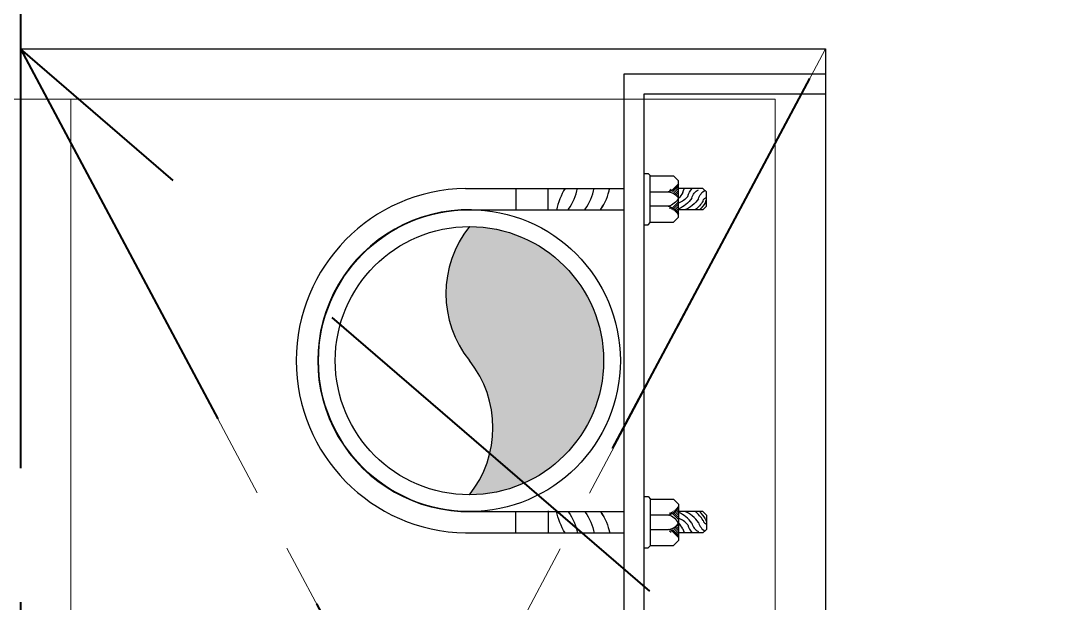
# Model space of a CAD drawing. Header units: inches. Extents: x -189347 to -188565, y -48525 to -47011.
# Drawn here: x -189222.2 to -189206.88, y -47404.64 to -47395.94 of the extents above; entities that cross this region are included whole.
import ezdxf

# ---------------------------------------------------------------- set-up
doc = ezdxf.new("R2010")
doc.units = ezdxf.units.IN
doc.header["$LTSCALE"] = 25
doc.header["$MEASUREMENT"] = 0
doc.linetypes.add('DASHED2', pattern=[0.375, 0.25, -0.125])
doc.layers.get('0').update_dxf_attribs({"lineweight": 0})
for name, color, linetype, lineweight in [('CWS', 180, 'Continuous', 18), ('elevation', 6, 'Continuous', 9), ('hidden', 7, 'DASHED2', 5), ('PLASTER LINE', 1, 'Continuous', 5), ('PP--BEAM', 104, 'DASHED2', 40), ('PP-WALL', 7, 'Continuous', 30), ('SH - ANGLE SUPPORT', 7, 'Continuous', 30)]:
    doc.layers.add(name, color=color, linetype=linetype, lineweight=lineweight)
doc.layers.add('SH - RWP', color=140, linetype='Continuous')

# ---------------------------------------------------------------- blocks, each defined once
blk = doc.blocks.new('*X11')
at = {"color": 0}
for p, q in [((113.6040440224238, 341.4692042597887), (113.7240518539459, 341.5892120913109)), ((113.7279130090329, 341.4162965511011), (114.3176786467903, 342.0060621888587)), ((113.8423566890578, 341.3539635358294), (114.318169125598, 341.8297759723697)), ((113.9481308900426, 341.2829610415177), (114.3186596044057, 341.6534897558808)), ((114.0456951115147, 341.2037485676931), (114.3191500832134, 341.4772035393918)), ((114.1352787081868, 341.1165554690687), (114.3196405620211, 341.3009173229029)), ((114.2169109186877, 341.0214109842728), (114.3201310408288, 341.1246311064139)), ((114.2904245531791, 340.9181479234677), (114.3206215196365, 340.948344889925))]:
    blk.add_line(p, q, dxfattribs=at)
blk = doc.blocks.new('rwp')
at = {"layer": 'SH - RWP', "lineweight": 30}
h = blk.add_hatch(color=256, dxfattribs=at)
edge = h.paths.add_edge_path()
edge.add_ellipse((-188950.0968138671, -47122.30944276684), major_axis=(1.131884257421873, -1.131884257421873), ratio=1, start_angle=96.33861705314149, end_angle=173.6613829461683, ccw=False)
edge.add_ellipse((-188951.0968138671, -47121.05951319105), major_axis=(-1.414213562374951, -1.414213562374951), ratio=0.9999999999973742, start_angle=-45.000000000959574, end_angle=135.0000000008091, ccw=False)
edge.add_ellipse((-188952.0968138671, -47119.80958361528), major_axis=(-1.131884257421873, -1.131884257421873), ratio=1, start_angle=6.338617053141469, end_angle=83.66138294415512)
at = {"layer": 'SH - ANGLE SUPPORT'}
for p, q in [((-188953.666458093, -47121.00095880189, -967.949206592016), (-188953.6664580929, -47123.36738670984, -967.949206592016)), ((-188953.6664580924, -47121.00102040151, -967.949206592016), (-188953.6664580924, -47123.36744830938, -967.949206592016)), ((-188948.5271924546, -47121.00095880189, -967.949206592016), (-188948.5271924547, -47123.36738670984, -967.949206592016)), ((-188948.5271924541, -47121.00102040151, -967.949206592016), (-188948.5271924541, -47123.36744830938, -967.949206592016)), ((-188953.346458093, -47121.07673970977, -967.949206592016), (-188953.346458093, -47123.36738670984, -967.949206592016)), ((-188953.3464580924, -47121.07680130939, -967.949206592016), (-188953.3464580924, -47123.36744830938, -967.949206592016)), ((-188948.8471924546, -47121.07673970977, -967.949206592016), (-188948.8471924546, -47123.36738670984, -967.949206592016)), ((-188948.8471924541, -47121.07680130939, -967.949206592016), (-188948.8471924541, -47123.36744830938, -967.949206592016)), ((-188953.666458093, -47121.74960115636, -967.949206592016), (-188953.346458093, -47121.74960115636, -967.949206592016)), ((-188953.6664580924, -47121.74966275599, -967.949206592016), (-188953.3464580924, -47121.74966275599, -967.949206592016)), ((-188948.5271924547, -47121.74960115636, -967.949206592016), (-188948.8471924546, -47121.74960115636, -967.949206592016)), ((-188948.5271924546, -47121.74960115636, -967.949206592016), (-188948.8471924546, -47121.74960115636, -967.949206592016)), ((-188948.5271924541, -47121.74966275599, -967.949206592016), (-188948.8471924541, -47121.74966275599, -967.949206592016)), ((-188948.5271924541, -47121.74966275599, -967.949206592016), (-188948.8471924541, -47121.74966275599, -967.949206592016)), ((-188953.3368398501, -47122.23073078197, -967.949206592016), (-188953.6568398502, -47122.23073078197, -967.949206592016)), ((-188953.3368398497, -47122.23079238168, -967.949206592016), (-188953.6568398497, -47122.23079238168, -967.949206592016)), ((-188948.8568106974, -47122.23073078197, -967.949206592016), (-188948.5368106973, -47122.23073078197, -967.949206592016)), ((-188948.8568106974, -47122.23073078197, -967.949206592016), (-188948.5368106973, -47122.23073078197, -967.949206592016)), ((-188948.8568106969, -47122.23079238168, -967.949206592016), (-188948.5368106969, -47122.23079238168, -967.949206592016)), ((-188948.8568106967, -47122.23079238168, -967.949206592016), (-188948.5368106969, -47122.23079238168, -967.949206592016)), ((-188953.8903525634, -47123.66232684848, -967.949206592016), (-188953.8903525634, -47123.72276761325, -967.949206592016)), ((-188953.8903525629, -47123.66238844811, -967.949206592016), (-188953.8903525629, -47123.7228292129, -967.949206592016)), ((-188953.8903525634, -47123.72276761325, -967.949206592016), (-188953.8576660083, -47123.75545416848, -967.949206592016)), ((-188953.8903525629, -47123.7228292129, -967.949206592016), (-188953.8576660078, -47123.75551576811, -967.949206592016)), ((-188953.1557098411, -47123.75545416848, -967.949206592016), (-188953.8576660083, -47123.75545416848, -967.949206592016)), ((-188953.1557098406, -47123.75551576811, -967.949206592016), (-188953.8576660078, -47123.75551576811, -967.949206592016)), ((-188953.8531016355, -47123.76033668287, -967.949206592016), (-188953.8531016355, -47124.10285181779, -967.949206592016)), ((-188953.8531016349, -47123.76039828252, -967.949206592016), (-188953.8531016349, -47124.10291341739, -967.949206592016)), ((-188953.6144727311, -47123.75545416848, -967.949206592016), (-188953.6144727311, -47124.02564460496, -967.949206592016)), ((-188953.6144727307, -47123.75551576811, -967.949206592016), (-188953.6144727307, -47124.02570620461, -967.949206592016)), ((-188953.3992218002, -47124.02622438787, -967.949206592016), (-188953.3992218002, -47123.75545416848, -967.949206592016)), ((-188953.3992217998, -47124.02628598752, -967.949206592016), (-188953.3992217998, -47123.75551576811, -967.949206592016)), ((-188953.1230232861, -47123.72276761336, -967.949206592016), (-188953.1605923556, -47123.76033668287, -967.949206592016)), ((-188953.1230232855, -47123.7228292129, -967.949206592016), (-188953.160592355, -47123.76039828252, -967.949206592016)), ((-188953.1605923556, -47123.76033668287, -967.949206592016), (-188953.1605923556, -47124.10285181779, -967.949206592016)), ((-188953.160592355, -47123.76039828252, -967.949206592016), (-188953.160592355, -47124.10291341739, -967.949206592016)), ((-188953.1230232861, -47123.66232684848, -967.949206592016), (-188953.1230232861, -47123.72276761336, -967.949206592016)), ((-188953.1230232855, -47123.66238844811, -967.949206592016), (-188953.1230232855, -47123.7228292129, -967.949206592016)), ((-188949.0708570933, -47123.66232684848, -967.949206592016), (-188949.0708570933, -47123.72276761336, -967.949206592016)), ((-188949.0708570928, -47123.66238844811, -967.949206592016), (-188949.0708570928, -47123.7228292129, -967.949206592016)), ((-188949.0708570933, -47123.72276761336, -967.949206592016), (-188949.0332880238, -47123.76033668287, -967.949206592016)), ((-188949.0708570928, -47123.7228292129, -967.949206592016), (-188949.0332880233, -47123.76039828252, -967.949206592016)), ((-188949.0381705383, -47123.75545416848, -967.949206592016), (-188948.3362143711, -47123.75545416848, -967.949206592016)), ((-188949.0381705376, -47123.75551576811, -967.949206592016), (-188948.3362143706, -47123.75551576811, -967.949206592016)), ((-188949.0332880238, -47123.76033668287, -967.949206592016), (-188949.0332880238, -47124.10285181779, -967.949206592016)), ((-188949.0332880233, -47123.76039828252, -967.949206592016), (-188949.0332880233, -47124.10291341739, -967.949206592016)), ((-188948.794658579, -47124.02622438787, -967.949206592016), (-188948.794658579, -47123.75545416848, -967.949206592016)), ((-188948.7946585786, -47124.02628598752, -967.949206592016), (-188948.7946585786, -47123.75551576811, -967.949206592016)), ((-188948.5794076482, -47123.75545416848, -967.949206592016), (-188948.5794076482, -47124.02564460496, -967.949206592016)), ((-188948.5794076477, -47123.75551576811, -967.949206592016), (-188948.5794076477, -47124.02570620461, -967.949206592016)), ((-188948.340778744, -47123.76033668287, -967.949206592016), (-188948.340778744, -47124.10285181779, -967.949206592016)), ((-188948.3407787434, -47123.76039828252, -967.949206592016), (-188948.3407787434, -47124.10291341739, -967.949206592016)), ((-188948.3035278159, -47123.72276761325, -967.949206592016), (-188948.3362143711, -47123.75545416848, -967.949206592016)), ((-188948.3035278155, -47123.7228292129, -967.949206592016), (-188948.3362143706, -47123.75551576811, -967.949206592016)), ((-188948.3035278159, -47123.66232684848, -967.949206592016), (-188948.3035278159, -47123.72276761325, -967.949206592016)), ((-188948.3035278155, -47123.66238844811, -967.949206592016), (-188948.3035278155, -47123.7228292129, -967.949206592016)), ((-188953.8531016355, -47124.10285181779, -967.949206592016), (-188953.7785997794, -47124.17735367376, -967.949206592016)), ((-188953.8531016349, -47124.10291341739, -967.949206592016), (-188953.7785997789, -47124.17741527341, -967.949206592016)), ((-188953.2350942116, -47124.17735367376, -967.949206592016), (-188953.7785997794, -47124.17735367376, -967.949206592016)), ((-188953.2350942111, -47124.17741527341, -967.949206592016), (-188953.7785997789, -47124.17741527341, -967.949206592016)), ((-188953.6668469955, -47124.54101303458, -967.949206592016), (-188953.6668469955, -47124.17735367376, -967.949206592016)), ((-188953.6668469949, -47124.54107463418, -967.949206592016), (-188953.6668469949, -47124.17741527341, -967.949206592016)), ((-188953.3468469955, -47124.54097724138, -967.949206592016), (-188953.3468469955, -47124.17735367376, -967.949206592016)), ((-188953.346846995, -47124.54103884092, -967.949206592016), (-188953.346846995, -47124.17741527341, -967.949206592016)), ((-188953.1605923556, -47124.10285181779, -967.949206592016), (-188953.2350942116, -47124.17735367376, -967.949206592016)), ((-188953.160592355, -47124.10291341739, -967.949206592016), (-188953.2350942111, -47124.17741527341, -967.949206592016)), ((-188949.0332880238, -47124.10285181779, -967.949206592016), (-188948.9587861678, -47124.17735367376, -967.949206592016)), ((-188949.0332880233, -47124.10291341739, -967.949206592016), (-188948.9587861673, -47124.17741527341, -967.949206592016)), ((-188948.9587861678, -47124.17735367376, -967.949206592016), (-188948.4152806, -47124.17735367376, -967.949206592016)), ((-188948.9587861673, -47124.17741527341, -967.949206592016), (-188948.4152805994, -47124.17741527341, -967.949206592016)), ((-188948.8470333838, -47124.54097724138, -967.949206592016), (-188948.8470333838, -47124.17735367376, -967.949206592016)), ((-188948.8470333834, -47124.54103884092, -967.949206592016), (-188948.8470333834, -47124.17741527341, -967.949206592016)), ((-188948.527033384, -47124.54101303458, -967.949206592016), (-188948.527033384, -47124.17735367376, -967.949206592016)), ((-188948.5270333833, -47124.54107463418, -967.949206592016), (-188948.5270333833, -47124.17741527341, -967.949206592016)), ((-188948.340778744, -47124.10285181779, -967.949206592016), (-188948.4152806, -47124.17735367376, -967.949206592016)), ((-188948.3407787434, -47124.10291341739, -967.949206592016), (-188948.4152805994, -47124.17741527341, -967.949206592016)), ((-188953.6668827888, -47124.54097724138, -967.949206592016), (-188953.6142599813, -47124.59360004868, -967.949206592016)), ((-188953.6668827882, -47124.54103884092, -967.949206592016), (-188953.6142599809, -47124.59366164831, -967.949206592016)), ((-188953.3994698029, -47124.59360004868, -967.949206592016), (-188953.6142599813, -47124.59360004868, -967.949206592016)), ((-188953.3994698023, -47124.59366164831, -967.949206592016), (-188953.6142599809, -47124.59366164831, -967.949206592016)), ((-188953.3468469955, -47124.54097724138, -967.949206592016), (-188953.3994698029, -47124.59360004868, -967.949206592016)), ((-188953.346846995, -47124.54103884092, -967.949206592016), (-188953.3994698023, -47124.59366164831, -967.949206592016)), ((-188948.8470333838, -47124.54097724138, -967.949206592016), (-188948.7944105765, -47124.59360004868, -967.949206592016)), ((-188948.8470333834, -47124.54103884092, -967.949206592016), (-188948.794410576, -47124.59366164831, -967.949206592016)), ((-188948.7944105765, -47124.59360004868, -967.949206592016), (-188948.579620398, -47124.59360004868, -967.949206592016)), ((-188948.794410576, -47124.59366164831, -967.949206592016), (-188948.5796203974, -47124.59366164831, -967.949206592016)), ((-188948.5269975907, -47124.54097724138, -967.949206592016), (-188948.579620398, -47124.59360004868, -967.949206592016)), ((-188948.5269975901, -47124.54103884092, -967.949206592016), (-188948.5796203974, -47124.59366164831, -967.949206592016))]:
    blk.add_line(p, q, dxfattribs=at)
at = {"layer": 'SH - ANGLE SUPPORT', "lineweight": 30, "ltscale": 30}
for centre, radius, start, end in [((-188951.0968252739, -47121.04743988637, -967.949206592016), 2.570053173803593, 1.03628795969257, 178.9637120403074), ((-188951.0968252733, -47121.04750148611, -967.949206592016), 2.570053173803593, 1.03628795968503, 178.963712040315), ((-188951.0968252738, -47121.04738671277, -967.949206592016), 2.249999999973499, 358.9648763292182, 180.8913035842331), ((-188951.0968252732, -47121.0474483124, -967.949206592016), 2.249999999973499, 358.9648763292032, 180.8913035842525)]:
    blk.add_arc(centre, radius, start, end, dxfattribs=at)
at = {"layer": 'SH - ANGLE SUPPORT', "extrusion": (0, 0, -1)}
for centre, major_axis, ratio, start_param, end_param in [((-188953.1266579546, -47123.39463167317, -967.949206592016), (0.7483036439644555, -0.7483036439644598), 0.9999999996438159, 3.391710508010214, 3.722963248040837), ((-188953.126657954, -47123.39469327271, -967.949206592016), (0.7483036439644577, -0.7483036439644576), 0.9999999996438159, 3.391710508017021, 3.722963248071372), ((-188952.7983986465, -47123.31156215176, -967.949206592016), (0.6743739490639916, -0.6743739490639953), 0.9999995311078937, 3.304858807655224, 3.314800786636747), ((-188952.7983986459, -47123.31162375142, -967.949206592016), (0.6743739490639936, -0.6743739490639933), 0.9999995311078936, 3.304858807680375, 3.314800786634117), ((-188953.8074735742, -47121.90446553976, -967.949206592016), (0.5499938548614092, -0.5499938548614123), 0.9999999996759106, 0.1632660789402746, 0.609270106304321), ((-188953.8074735738, -47121.9045271393, -967.949206592016), (0.5499938548614107, -0.5499938548614107), 0.9999999996759106, 0.1632660789402746, 0.6092701062936144), ((-188953.8074735742, -47122.15260376805, -967.949206592016), (0.5499938548614092, -0.5499938548614123), 0.9999999996759106, 0.1632660788972726, 0.609270106273636), ((-188953.8074735738, -47122.1526653677, -967.949206592016), (0.5499938548614107, -0.5499938548614107), 0.9999999996759106, 0.1632660788633934, 0.6092701062629294), ((-188952.7983986465, -47123.55970038017, -967.949206592016), (0.6743742929851441, 0.6743742929851401), 0.999999518227433, 4.875654981944805, 4.885596951981116), ((-188952.7983986459, -47123.55976197982, -967.949206592016), (0.6743742929851421, 0.6743742929851421), 0.9999995182274332, 4.875654981974916, 4.885596952011176), ((-188953.8074735742, -47122.38419913567, -967.949206592016), (0.5499938549968616, 0.5499938549968587), 0.9999999998192924, 1.734062405629884, 2.180066432845873), ((-188953.8074735738, -47122.38426073521, -967.949206592016), (0.5499938549968599, 0.5499938549968602), 0.9999999998192924, 1.734062405639007, 2.18006643293009), ((-188952.7983986465, -47123.79129574777, -967.949206592016), (0.6743742929851441, 0.6743742929851401), 0.999999518227433, 4.875654981949765, 4.885596951983746), ((-188952.7983986459, -47123.79135734731, -967.949206592016), (0.6743742929851421, 0.6743742929851421), 0.9999995182274332, 4.875654981947285, 4.885596952013805), ((-188949.0439751315, -47123.95348806639, -967.949206592016), (0.1836427452739949, 0.1836427452739939), 0.9999999999368012, 1.061026314161397, 1.819612572080839), ((-188949.0439751309, -47123.95354966598, -967.949206592016), (0.1836427452739943, 0.1836427452739944), 0.9999999999368012, 1.061026314482183, 1.819612572175653), ((-188948.5441608152, -47123.95348806639, -967.949206592016), (0.1836427452988976, -0.1836427452988986), 0.999999999796716, 1.317026384468443, 2.0805663391731), ((-188948.5441608147, -47123.95354966598, -967.949206592016), (0.1836427452988981, -0.1836427452988981), 0.9999999997967158, 1.317026384795895, 2.080566339319822), ((-188948.8006405043, -47123.99591065946, -967.949206592016), (0.1574100662167226, -0.1574100662167236), 0.9999999999492625, -0.6581166820425643, 0.1674448601498328), ((-188948.8006405038, -47123.99597225912, -967.949206592016), (0.1574100662167231, -0.1574100662167231), 0.9999999999492625, -0.6581166818591688, 0.1674448602460581), ((-188948.3299226793, -47123.95348806639, -967.949206592016), (0.1836427452739939, -0.1836427452739949), 0.9999999999368008, 1.32198008156326, 2.080566339281674), ((-188948.3299226788, -47123.95354966598, -967.949206592016), (0.1836427452739944, -0.1836427452739943), 0.9999999999368008, 1.32198008156326, 2.080566339086045), ((-188948.4198675735, -47124.00436458047, -967.949206592016), (0.3174102309503301, 0.3174102309503283), 0.9999999999057578, 2.957247137274627, 3.531377346074381), ((-188948.4198675731, -47124.00442618009, -967.949206592016), (0.3174102309503291, 0.3174102309503292), 0.9999999999057578, 2.957247137262742, 3.531377346298223), ((-188948.4180220282, -47124.04943386157, -967.949206592016), (0.2498462547944103, 0.2498462547944089), 0.9999999997529784, 3.071035400043546, 3.556541279240993), ((-188948.4180220276, -47124.04949546119, -967.949206592016), (0.2498462547944095, 0.2498462547944096), 0.9999999997529783, 3.071035400037739, 3.556541279278682), ((-188948.3270008914, -47123.80572951908, -967.949206592016), (0.3609602734330835, -0.3609602734330856), 0.9999999985248337, 1.329768372036687, 1.540798847705387), ((-188948.3270008908, -47123.80579111868, -967.949206592016), (0.3609602734330845, -0.3609602734330845), 0.9999999985248337, 1.32976837205076, 1.540798847705387), ((-188948.4266461518, -47124.10154468217, -967.949206592016), (0.3202001284227909, 0.3202001284227893), 0.9999999999894763, 2.954778906703427, 3.562597790643836), ((-188948.4266461512, -47124.10160628188, -967.949206592016), (0.32020012842279, 0.3202001284227902), 0.9999999999894763, 2.954778906786219, 3.562597790696368), ((-188948.71716431, -47124.55963857067, -967.949206592016), (0.134414760636515, 0.1344147606365142), 0.999999999943205, 5.728383428850945, 6.607487426763895), ((-188948.7171643096, -47124.5597001703, -967.949206592016), (0.1344147606365146, 0.1344147606365146), 0.999999999943205, 5.72838342841378, 6.607487426618772), ((-188948.695430473, -47124.55313844277, -967.949206592016), (0.1705916076887829, 0.1705916076887819), 0.9999999996600237, 5.688778807161095, 6.270402491436597), ((-188948.6954304725, -47124.5532000424, -967.949206592016), (0.1705916076887824, 0.1705916076887824), 0.9999999996600238, 5.688778806993591, 6.270402491376283), ((-188948.6371630341, -47124.47928326397, -967.949206592016), (0.1705916076496879, 0.1705916076496869), 0.999999999760294, 5.688778807154859, 5.971833700017249), ((-188948.6371630334, -47124.47934486362, -967.949206592016), (0.1705916076496874, 0.1705916076496874), 0.999999999760294, 5.688778807389919, 5.971833700054205), ((-188948.4492935954, -47124.10503722765, -967.949206592016), (0.3609602731301504, -0.3609602731301524), 0.9999999993591626, 1.329768371787923, 1.678717008267329), ((-188948.4492935949, -47124.10509882731, -967.949206592016), (0.3609602731301515, -0.3609602731301514), 0.9999999993591624, 1.329768371788388, 1.678717008386833), ((-188948.4726005044, -47124.14390854447, -967.949206592016), (0.3609602733034902, -0.3609602733034922), 0.9999999989039782, 1.329768371934727, 1.608853964360784), ((-188948.472600504, -47124.14397014413, -967.949206592016), (0.3609602733034912, -0.3609602733034912), 0.9999999989039782, 1.329768371976483, 1.608853964560186), ((-188948.7252744999, -47124.66127218498, -967.949206592016), (0.1348098848379319, -0.1348098848379327), 0.9999999999832394, 4.157022774563808, 5.034816392581106), ((-188948.7252744994, -47124.66133378464, -967.949206592016), (0.1348098848379323, -0.1348098848379323), 0.9999999999832394, 4.157022774644297, 5.034816392460339), ((-188948.7827626473, -47124.81746228939, -967.949206592016), (0.1705916081115291, -0.1705916081115301), 0.9999999983057132, 4.117982481218434, 4.309006795710234), ((-188948.7827626466, -47124.81752388901, -967.949206592016), (0.1705916081115296, -0.1705916081115296), 0.999999998305713, 4.117982481200848, 4.309006795710234), ((-188948.7475861446, -47124.6354748169, -967.949206592016), (0.070498842857397, 0.07049884285739659), 0.9999999987001685, 5.845023447305541, 6.635131608040659), ((-188948.747586144, -47124.63553641661, -967.949206592016), (0.0704988428573968, 0.0704988428573968), 0.9999999987001688, 5.845023447049522, 6.63513160759325)]:
    blk.add_ellipse(centre, major_axis=major_axis, ratio=ratio, start_param=start_param, end_param=end_param, dxfattribs=at)
at = {"layer": 'SH - ANGLE SUPPORT'}
for centre, major_axis, ratio, start_param, end_param in [((-188949.0669925931, -47123.39463167317, -967.949206592016), (-0.7483036439644599, -0.7483036439644554), 0.9999999996438159, 3.391710508000295, 3.722963247976156), ((-188949.066992593, -47123.39463167317, -967.949206592016), (-0.7483036439644599, -0.7483036439644554), 0.9999999996438159, 3.391710507966842, 3.722963247976156), ((-188949.0669925926, -47123.39469327271, -967.949206592016), (-0.7483036439644577, -0.7483036439644576), 0.9999999996438159, 3.391710508013618, 3.722963248048718), ((-188949.0669925925, -47123.39469327271, -967.949206592016), (-0.7483036439644577, -0.7483036439644576), 0.9999999996438159, 3.391710508013618, 3.722963248048718), ((-188949.3952519012, -47123.31156215176, -967.949206592016), (-0.6743739490639956, -0.6743739490639913), 0.9999995311078936, 3.304858807682855, 3.314800786628858), ((-188949.395251901, -47123.31156215176, -967.949206592016), (-0.6743739490639956, -0.6743739490639913), 0.9999995311078936, 3.304858807637689, 3.314800786573997), ((-188949.3952519006, -47123.31162375142, -967.949206592016), (-0.6743739490639936, -0.6743739490639933), 0.9999995311078936, 3.3048588076678, 3.314800786604057), ((-188949.3952519006, -47123.31162375142, -967.949206592016), (-0.6743739490639936, -0.6743739490639933), 0.9999995311078936, 3.3048588076678, 3.314800786604057), ((-188948.3861769733, -47121.90446553976, -967.949206592016), (-0.5499938548614123, -0.5499938548614092), 0.9999999996759106, 0.1632660789278965, 0.6092701063103915), ((-188948.3861769733, -47121.90446553976, -967.949206592016), (-0.5499938548614123, -0.5499938548614092), 0.9999999996759106, 0.1632660789278965, 0.6092701063103915), ((-188948.3861769728, -47121.9045271393, -967.949206592016), (-0.5499938548614107, -0.5499938548614107), 0.9999999996759106, 0.1632660789278965, 0.6092701062889785), ((-188948.3861769726, -47121.9045271393, -967.949206592016), (-0.5499938548614107, -0.5499938548614107), 0.9999999996759106, 0.1632660789711128, 0.6092701062982505), ((-188949.3952519012, -47123.55970038017, -967.949206592016), (-0.6743742929851401, 0.6743742929851441), 0.999999518227433, 4.875654981984836, 4.885596952016435), ((-188949.395251901, -47123.55970038017, -967.949206592016), (-0.6743742929851401, 0.6743742929851441), 0.999999518227433, 4.875654981974916, 4.885596952011175), ((-188949.3952519006, -47123.55976197982, -967.949206592016), (-0.6743742929851421, 0.6743742929851421), 0.9999995182274332, 4.875654981904773, 4.885596951996146), ((-188949.3952519006, -47123.55976197982, -967.949206592016), (-0.6743742929851421, 0.6743742929851421), 0.9999995182274332, 4.875654981904773, 4.885596951996146), ((-188948.3861769733, -47122.15260376805, -967.949206592016), (-0.5499938548614123, -0.5499938548614092), 0.9999999996759106, 0.1632660789278965, 0.6092701062889785), ((-188948.3861769733, -47122.15260376805, -967.949206592016), (-0.5499938548614123, -0.5499938548614092), 0.9999999996759106, 0.1632660789278965, 0.6092701062889785), ((-188948.3861769728, -47122.1526653677, -967.949206592016), (-0.5499938548614107, -0.5499938548614107), 0.9999999996759106, 0.1632660789094365, 0.609270106295049), ((-188948.3861769726, -47122.1526653677, -967.949206592016), (-0.5499938548614107, -0.5499938548614107), 0.9999999996759106, 0.1632660789341927, 0.609270106282908), ((-188949.3952519012, -47123.79129574777, -967.949206592016), (-0.6743742929851401, 0.6743742929851441), 0.999999518227433, 4.87565498196482, 4.885596952001405), ((-188949.395251901, -47123.79129574777, -967.949206592016), (-0.6743742929851401, 0.6743742929851441), 0.999999518227433, 4.87565498195986, 4.885596951996146), ((-188949.3952519006, -47123.79135734731, -967.949206592016), (-0.6743742929851421, 0.6743742929851421), 0.9999995182274332, 4.875654981924789, 4.885596951996146), ((-188949.3952519006, -47123.79135734731, -967.949206592016), (-0.6743742929851421, 0.6743742929851421), 0.9999995182274332, 4.875654981924789, 4.885596951996146), ((-188948.3861769733, -47122.38419913567, -967.949206592016), (-0.5499938549968584, 0.5499938549968617), 0.9999999998192924, 1.734062405617506, 2.180066432825894), ((-188948.3861769733, -47122.38419913567, -967.949206592016), (-0.5499938549968584, 0.5499938549968617), 0.9999999998192924, 1.734062405617506, 2.180066432825894), ((-188948.3861769728, -47122.38426073521, -967.949206592016), (-0.5499938549968599, 0.5499938549968602), 0.9999999998192924, 1.734062405642048, 2.180066432877992), ((-188948.3861769726, -47122.38426073521, -967.949206592016), (-0.5499938549968599, 0.5499938549968602), 0.9999999998192924, 1.734062405635966, 2.180066432841237), ((-188953.8639577001, -47123.95348806639, -967.949206592016), (-0.183642745273995, -0.1836427452739938), 0.9999999999368008, 1.321980081277932, 2.080566339260109), ((-188953.8639576996, -47123.95354966598, -967.949206592016), (-0.1836427452739944, -0.1836427452739943), 0.9999999999368008, 1.321980081617566, 2.080566339205425), ((-188953.3932398751, -47123.99591065946, -967.949206592016), (-0.1574100662167236, -0.1574100662167226), 0.9999999999492625, -0.6581166819626016, 0.1674448601924983), ((-188953.3932398746, -47123.99597225912, -967.949206592016), (-0.1574100662167231, -0.1574100662167231), 0.9999999999492625, -0.6581166819626016, 0.1674448601280432), ((-188953.6497195642, -47123.95348806639, -967.949206592016), (-0.1836427452988986, -0.1836427452988976), 0.999999999796716, 1.317026384605051, 2.080566339216231), ((-188953.6497195635, -47123.95354966598, -967.949206592016), (-0.1836427452988981, -0.1836427452988981), 0.9999999997967158, 1.317026384331836, 2.0805663391731), ((-188953.1499052479, -47123.95348806639, -967.949206592016), (-0.1836427452739938, 0.183642745273995), 0.9999999999368012, 1.061026314106713, 1.819612571890326), ((-188953.1499052474, -47123.95354966598, -967.949206592016), (-0.1836427452739943, 0.1836427452739944), 0.9999999999368012, 1.061026314259212, 1.819612572080839), ((-188953.8668794881, -47123.80572951908, -967.949206592016), (-0.3609602734330856, -0.3609602734330835), 0.9999999985248337, 1.329768372036687, 1.540798847650109), ((-188953.8668794875, -47123.80579111868, -967.949206592016), (-0.3609602734330845, -0.3609602734330845), 0.9999999985248337, 1.329768371781203, 1.540798847649254), ((-188953.7758583511, -47124.04943386157, -967.949206592016), (-0.2498462547944088, 0.2498462547944103), 0.9999999997529783, 3.071035399993753, 3.556541279311888), ((-188953.7758583507, -47124.04949546119, -967.949206592016), (-0.2498462547944095, 0.2498462547944096), 0.9999999997529783, 3.071035400084627, 3.556541279278682), ((-188953.7740128057, -47124.00436458047, -967.949206592016), (-0.3174102309503282, 0.3174102309503302), 0.9999999999057579, 2.957247137396159, 3.531377346333558), ((-188953.7740128052, -47124.00442618009, -967.949206592016), (-0.3174102309503291, 0.3174102309503292), 0.9999999999057578, 2.957247137268684, 3.531377346141322), ((-188953.5567173454, -47124.47928326397, -967.949206592016), (-0.1705916076496869, 0.1705916076496879), 0.999999999760294, 5.68877880723861, 5.971833700035727), ((-188953.5567173448, -47124.47934486362, -967.949206592016), (-0.1705916076496874, 0.1705916076496874), 0.999999999760294, 5.688778807306168, 5.971833700054205), ((-188953.4984499064, -47124.55313844277, -967.949206592016), (-0.1705916076887818, 0.170591607688783), 0.9999999996600238, 5.68877880722726, 6.270402491376283), ((-188953.4984499059, -47124.5532000424, -967.949206592016), (-0.1705916076887823, 0.1705916076887825), 0.9999999996600238, 5.688778807193481, 6.270402491375513), ((-188953.4767160692, -47124.55963857067, -967.949206592016), (-0.1344147606365142, 0.134414760636515), 0.999999999943205, 5.728383428770293, 6.607487426642547), ((-188953.4767160688, -47124.5597001703, -967.949206592016), (-0.1344147606365146, 0.1344147606365146), 0.999999999943205, 5.728383428810619, 6.607487426932795), ((-188953.7672342276, -47124.10154468217, -967.949206592016), (-0.3202001284227891, 0.3202001284227912), 0.9999999999894765, 2.954778906553248, 3.562597790696368), ((-188953.7672342271, -47124.10160628188, -967.949206592016), (-0.32020012842279, 0.3202001284227902), 0.9999999999894763, 2.954778906892884, 3.56259779089861), ((-188953.4686058794, -47124.66127218498, -967.949206592016), (-0.1348098848379327, -0.1348098848379319), 0.9999999999832394, 4.157022774693521, 5.034816392629314), ((-188953.4686058789, -47124.66133378464, -967.949206592016), (-0.1348098848379323, -0.1348098848379323), 0.9999999999832394, 4.157022774644297, 5.034816392291363), ((-188953.744586784, -47124.10503722765, -967.949206592016), (-0.3609602731301526, -0.3609602731301503), 0.9999999993591626, 1.32976837181607, 1.678717008386833), ((-188953.7445867833, -47124.10509882731, -967.949206592016), (-0.3609602731301515, -0.3609602731301514), 0.9999999993591624, 1.329768371871435, 1.678717008386833), ((-188953.7212798749, -47124.14390854447, -967.949206592016), (-0.3609602733034923, -0.3609602733034901), 0.9999999989039782, 1.329768372066336, 1.608853964617158), ((-188953.7212798744, -47124.14397014413, -967.949206592016), (-0.3609602733034912, -0.3609602733034912), 0.9999999989039782, 1.329768372066336, 1.608853964617158), ((-188953.4462942349, -47124.6354748169, -967.949206592016), (-0.07049884285739659, 0.070498842857397), 0.9999999987001685, 5.845023447367468, 6.635131607766639), ((-188953.4462942344, -47124.63553641661, -967.949206592016), (-0.0704988428573968, 0.0704988428573968), 0.9999999987001688, 5.845023447631804, 6.635131607766639), ((-188953.4111177321, -47124.81746228939, -967.949206592016), (-0.1705916081115301, -0.1705916081115291), 0.9999999983057132, 4.117982481619605, 4.309006795757587), ((-188953.4111177316, -47124.81752388901, -967.949206592016), (-0.1705916081115296, -0.1705916081115296), 0.999999998305713, 4.117982481585826, 4.309006795955818)]:
    blk.add_ellipse(centre, major_axis=major_axis, ratio=ratio, start_param=start_param, end_param=end_param, dxfattribs=at)
at = {"layer": 'SH - RWP', "lineweight": 30}
for radius in [2.25, 2]:
    blk.add_circle((-188951.0968138671, -47121.05951319105, -967.949206592016), radius, dxfattribs=at)
for centre, start, end in [((-188950.0968138671, -47122.30944276684, -967.949206592016), 51.33861705367175, 128.6613829463282), ((-188952.0968138671, -47119.80958361528, -967.949206592016), 231.3386170536718, 308.6613829463283)]:
    blk.add_arc(centre, 1.600726067880088, start, end, dxfattribs=at)
at = {"layer": 'SH - ANGLE SUPPORT', "extrusion": (0, 0, -1)}
for p, xscale, yscale, zscale, rotation in [((188890.0338178014, -47102.88456624368, 967.949206592016), 0.1862546400225255, 0.1862546399643179, -0.1862546400225255, 270.0000000000002), ((188890.0338178009, -47102.8846278433, 967.949206592016), 0.1862546400225255, 0.1862546400225255, -0.1862546400225255, 270), ((188889.7660575905, -47102.88514602656, 967.949206592016), 0.1862546400225255, 0.1862546399643179, -0.1862546400225255, 270.0000000000002), ((188889.76605759, -47102.88520762618, 967.949206592016), 0.1862546400225255, 0.1862546400225255, -0.1862546400225255, 270), ((189012.4278227889, -47102.88514602656, 967.949206592016), -0.1862546400225255, 0.1862546400225255, -0.1862546400003328, 90.00000000000017), ((189012.4278227884, -47102.88520762618, 967.949206592016), -0.1862546400225255, 0.1862546400225255, -0.1862546400225255, 89.99999999999997), ((189012.160062578, -47102.88456624368, 967.949206592016), -0.1862546400225255, 0.1862546400225255, -0.1862546400003328, 90.00000000000017), ((189012.1600625774, -47102.8846278433, 967.949206592016), -0.1862546400225255, 0.1862546400225255, -0.1862546400225255, 89.99999999999997)]:
    blk.add_blockref('*X11', p, dxfattribs=dict(at, xscale=xscale, yscale=yscale, zscale=zscale, rotation=rotation))

msp = doc.modelspace()

# ---------------------------------------------------------------- linework, layer by layer
at = {"layer": 'elevation'}
msp.add_line((-189221.4491238234, -47397.11745093924), (-189221.4491238234, -47418.11745093924), dxfattribs=at)
at = {"layer": 'hidden', "ltscale": 0.3}
for p, q in [((-189222.1991238233, -47396.36745093924), (-189210.1991238232, -47418.86745093924)), ((-189210.1991238232, -47396.36745093924), (-189222.1465272428, -47418.86745093924))]:
    msp.add_line(p, q, dxfattribs=at)
at = {"layer": 'PLASTER LINE', "ltscale": 30}
for p, q in [((-189231.9491238231, -47397.11745093924), (-189210.9491238232, -47397.11745093924)), ((-189210.9491238232, -47397.11745093924), (-189210.9491238232, -47418.11745093924))]:
    msp.add_line(p, q, dxfattribs=at)
at = {"layer": 'PP--BEAM'}
for p, q in [((-189222.1991238225, -47348.3674509393), (-189222.1991238225, -48326.36745093938)), ((-189222.1991238225, -47396.36745093932), (-189222.1991238225, -47418.86745093932)), ((-189222.1991238225, -47418.86745093932), (-189210.1991238225, -47396.36745093932)), ((-189222.1991238224, -47396.36745093932), (-189210.1991238226, -47418.86745093932)), ((-189222.1991238225, -47396.36745093932), (-189222.1991238225, -47418.86745093932)), ((-189222.1991238225, -47418.86745093932), (-189210.1991238225, -47396.36745093932)), ((-189222.1991238224, -47396.36745093932), (-189210.1991238226, -47418.86745093932))]:
    msp.add_line(p, q, dxfattribs=at)
msp.add_lwpolyline([(-189092.0954556794, -47508.49832297734), (-189222.1991238226, -47396.36745093888)], dxfattribs=at)
at = {"layer": 'PP-WALL', "ltscale": 10}
for p, q in [((-189222.1991238233, -47396.36745093924), (-189210.1991238232, -47396.36745093924)), ((-189210.1991238232, -47396.36745093924), (-189210.1991238232, -47418.86745093924))]:
    msp.add_line(p, q, dxfattribs=at)
at = {"layer": 'SH - ANGLE SUPPORT'}
for points in [[(-189210.1997362612, -47417.78495929347), (-189213.1991518993, -47417.78495779974), (-189213.1991518993, -47396.73956855005), (-189210.199141418, -47396.73938958339)], [(-189210.1997361143, -47417.49001915489), (-189212.9042117607, -47417.49001780796), (-189212.9042117607, -47397.03449109444), (-189210.1991238232, -47397.03432972144)]]:
    msp.add_lwpolyline(points, dxfattribs=at)

# ---------------------------------------------------------------- block references
at = {"layer": 'CWS', "ltscale": 30, "rotation": 90}
msp.add_blockref('rwp', (-236336.5666002087, 141550.0814740226, 967.949206592016), dxfattribs=at)

doc.saveas('drawing.dxf')
